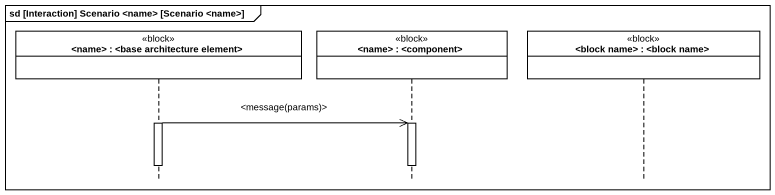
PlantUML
@startuml
mainframe sd [Interaction] Scenario <name> [Scenario <name>]
hide footbox
participant "<name> : <base architecture element>" as name <<block>>
participant "<name> : <component>" as name_2 <<block>>
participant "<block name> : <block name>" as block_name <<block>>

activate name
name ->> name_2 : <message(params)>
activate name_2
deactivate name
deactivate name_2
@enduml
